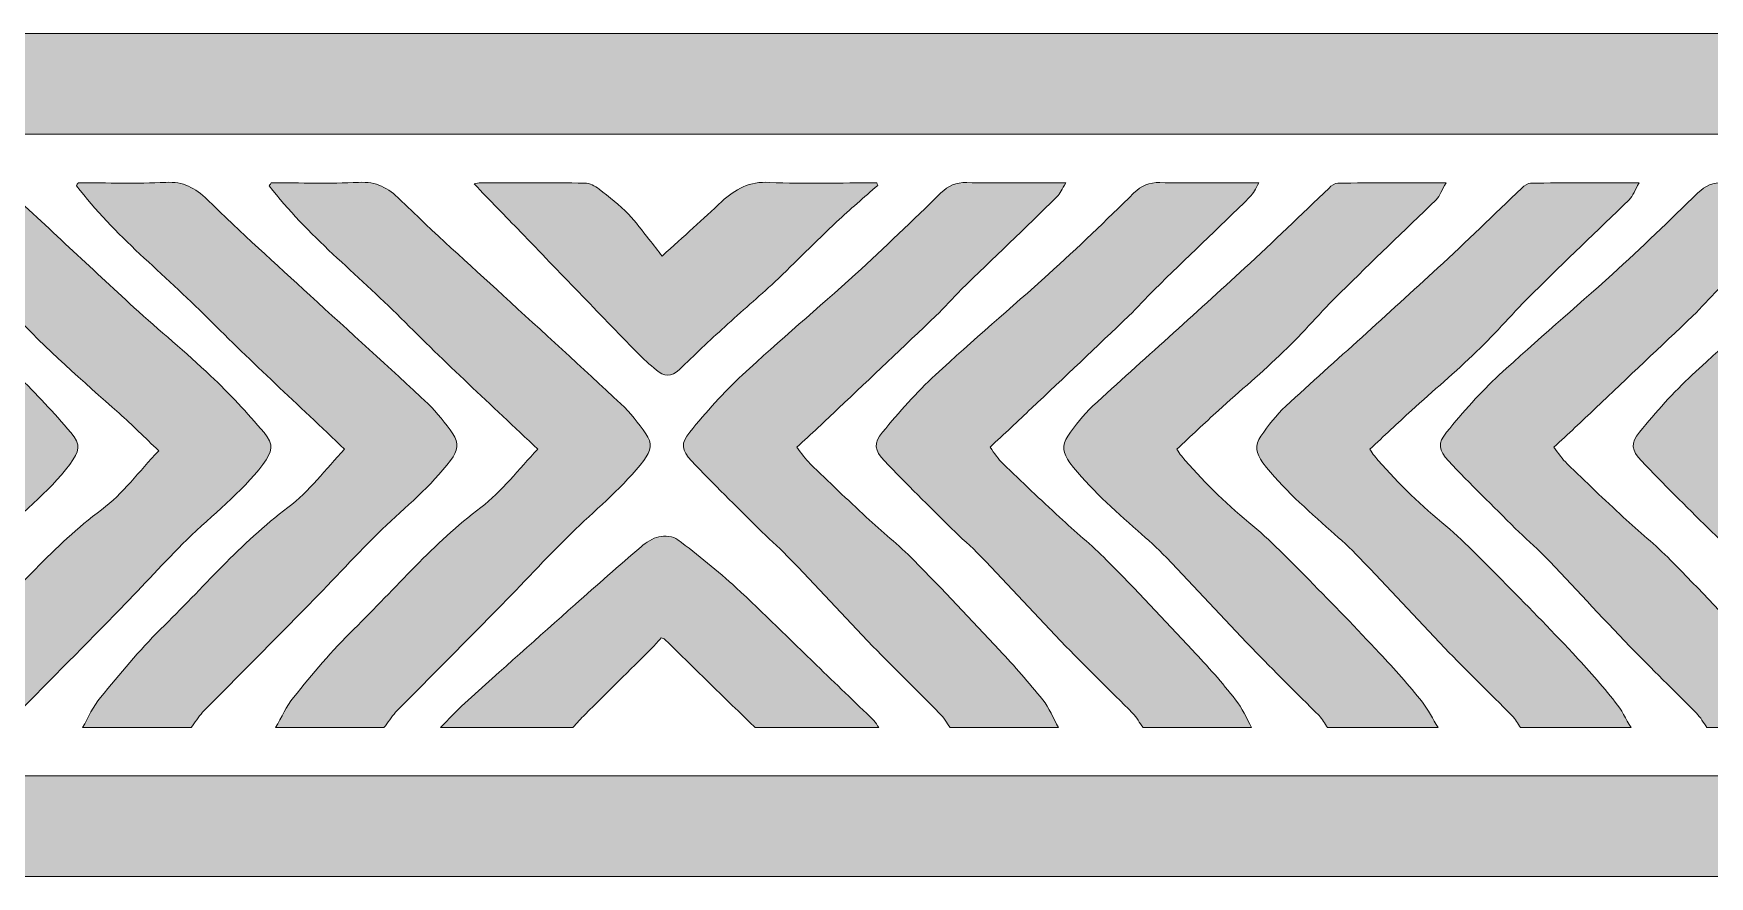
# Model space of a CAD drawing. Header units: millimetres. Extents: x 81 to 254, y 76 to 204.
# Drawn here: x 139.89 to 145.78, y 193.41 to 196.37 of the extents above; entities that cross this region are included whole.
import ezdxf

# ---------------------------------------------------------------- set-up
doc = ezdxf.new("R2010")
doc.units = ezdxf.units.MM
doc.header["$MEASUREMENT"] = 0
doc.layers.get('0').update_dxf_attribs({"lineweight": 0})

# ---------------------------------------------------------------- blocks, each defined once
blk = doc.blocks.new('Block_9')
at = {"true_color": 0xbbbdbf, "transparency": 33554687}
h = blk.add_hatch(color=9, dxfattribs=at)
edge = h.paths.add_edge_path()
edge.add_spline(control_points=[(138.7289, 193.9356), (138.7651, 194.0017), (138.8126, 194.0575), (138.8656, 194.1106), (138.9163, 194.1581), (138.9501, 194.2215), (139.0007, 194.2697), (139.1499, 194.4144), (139.2825, 194.5743), (139.4496, 194.7004), (139.5247, 194.7562), (139.5829, 194.8347), (139.6508, 194.9071), (139.6029, 194.954), (139.5588, 194.9973), (139.512, 195.0387), (139.3841, 195.1524), (139.2546, 195.2633), (139.1382, 195.3908), (139.0538, 195.4852), (138.9549, 195.5672), (138.8632, 195.6568), (138.8167, 195.7015), (138.7723, 195.7484), (138.7289, 195.7966), (138.7179, 195.8083), (138.7137, 195.8262), (138.7041, 195.8476), (138.8353, 195.8476), (138.9583, 195.8476), (139.081, 195.8469), (139.0906, 195.8462), (139.1016, 195.8386), (139.1099, 195.8318), (139.2608, 195.6912), (139.4121, 195.5499), (139.564, 195.4101), (139.6529, 195.3288), (139.7466, 195.253), (139.8334, 195.1703), (139.8995, 195.1076), (139.9615, 195.0401), (140.0201, 194.9712), (140.0583, 194.9271), (140.0497, 194.905), (140.0166, 194.8595), (139.9405, 194.7583), (139.8396, 194.6825), (139.7497, 194.595), (139.6711, 194.5164), (139.5963, 194.4337), (139.5182, 194.3538), (139.3948, 194.2291), (139.2725, 194.1051), (139.1499, 193.9804), (139.1368, 193.9673), (139.1285, 193.9507), (139.1178, 193.9356), (138.9879, 193.9356), (138.8584, 193.9356), (138.7289, 193.9356)], knot_values=[0, 0, 0, 0, 1, 1, 1, 2, 2, 2, 3, 3, 3, 4, 4, 4, 5, 5, 5, 6, 6, 6, 7, 7, 7, 8, 8, 8, 9, 9, 9, 10, 10, 10, 11, 11, 11, 12, 12, 12, 13, 13, 13, 14, 14, 14, 15, 15, 15, 16, 16, 16, 17, 17, 17, 18, 18, 18, 19, 19, 19, 20, 20, 20, 20], degree=3, periodic=0)
h = blk.add_hatch(color=9, dxfattribs=at)
edge = h.paths.add_edge_path()
edge.add_spline(control_points=[(139.4066, 193.9356), (139.4427, 194.0017), (139.4903, 194.0575), (139.5443, 194.1106), (139.5939, 194.1581), (139.6284, 194.2215), (139.6777, 194.2697), (139.8272, 194.4144), (139.9602, 194.5743), (140.1279, 194.7004), (140.2034, 194.7562), (140.2599, 194.8347), (140.3288, 194.9071), (140.2799, 194.954), (140.2365, 194.9973), (140.1896, 195.0387), (140.0628, 195.1524), (139.9319, 195.2633), (139.8168, 195.3908), (139.7307, 195.4852), (139.6325, 195.5672), (139.5409, 195.6568), (139.4947, 195.7015), (139.4496, 195.7484), (139.4066, 195.7966), (139.3948, 195.8083), (139.391, 195.8262), (139.3824, 195.8476), (139.5137, 195.8476), (139.6363, 195.8476), (139.7593, 195.8469), (139.769, 195.8462), (139.7803, 195.8386), (139.7883, 195.8318), (139.9395, 195.6912), (140.0897, 195.5499), (140.242, 195.4101), (140.3309, 195.3288), (140.4246, 195.253), (140.5114, 195.1703), (140.5775, 195.1076), (140.6395, 195.0401), (140.6988, 194.9712), (140.735, 194.9271), (140.7288, 194.905), (140.6946, 194.8595), (140.6182, 194.7583), (140.5172, 194.6825), (140.4277, 194.595), (140.3488, 194.5164), (140.2743, 194.4337), (140.1958, 194.3538), (140.0735, 194.2291), (139.9505, 194.1051), (139.8279, 193.9804), (139.8141, 193.9673), (139.8058, 193.9507), (139.7945, 193.9356), (139.6659, 193.9356), (139.5364, 193.9356), (139.4066, 193.9356)], knot_values=[0, 0, 0, 0, 1, 1, 1, 2, 2, 2, 3, 3, 3, 4, 4, 4, 5, 5, 5, 6, 6, 6, 7, 7, 7, 8, 8, 8, 9, 9, 9, 10, 10, 10, 11, 11, 11, 12, 12, 12, 13, 13, 13, 14, 14, 14, 15, 15, 15, 16, 16, 16, 17, 17, 17, 18, 18, 18, 19, 19, 19, 20, 20, 20, 20], degree=3, periodic=0)
h = blk.add_hatch(color=9, dxfattribs=at)
edge = h.paths.add_edge_path()
edge.add_spline(control_points=[(140.0614, 193.9356), (140.0825, 193.9714), (140.0983, 194.0107), (140.1248, 194.0417), (140.193, 194.1237), (140.2599, 194.2063), (140.3353, 194.2808), (140.4831, 194.4241), (140.6161, 194.5833), (140.7828, 194.708), (140.8579, 194.7638), (140.9151, 194.843), (140.9816, 194.9126), (140.8187, 195.0683), (140.6561, 195.2172), (140.501, 195.3729), (140.3481, 195.5279), (140.1724, 195.6623), (140.0401, 195.8373), (140.0422, 195.8407), (140.0439, 195.8442), (140.0466, 195.8476), (140.1489, 195.8476), (140.2513, 195.8435), (140.3536, 195.849), (140.4156, 195.8524), (140.4562, 195.8304), (140.5, 195.7883), (140.6171, 195.6733), (140.7395, 195.563), (140.8607, 195.4521), (140.9988, 195.3253), (141.1384, 195.1999), (141.2748, 195.0718), (141.3075, 195.0408), (141.3351, 195.0036), (141.3623, 194.967), (141.3844, 194.9353), (141.3795, 194.9057), (141.3541, 194.8733), (141.2845, 194.7824), (141.1963, 194.71), (141.1136, 194.6315), (141.0254, 194.546), (140.9434, 194.4551), (140.8569, 194.3676), (140.7332, 194.2415), (140.6065, 194.1154), (140.4831, 193.9893), (140.468, 193.9735), (140.4562, 193.9535), (140.4425, 193.9356), (140.3157, 193.9356), (140.1886, 193.9356), (140.0614, 193.9356)], knot_values=[0, 0, 0, 0, 1, 1, 1, 2, 2, 2, 3, 3, 3, 4, 4, 4, 5, 5, 5, 6, 6, 6, 7, 7, 7, 8, 8, 8, 9, 9, 9, 10, 10, 10, 11, 11, 11, 12, 12, 12, 13, 13, 13, 14, 14, 14, 15, 15, 15, 16, 16, 16, 17, 17, 17, 18, 18, 18, 18], degree=3, periodic=0)
h = blk.add_hatch(color=9, dxfattribs=at)
edge = h.paths.add_edge_path()
edge.add_spline(control_points=[(140.7395, 193.9356), (140.7608, 193.9714), (140.7773, 194.0107), (140.8021, 194.0417), (140.87, 194.1237), (140.9372, 194.2063), (141.014, 194.2808), (141.1608, 194.4241), (141.2938, 194.5833), (141.4601, 194.708), (141.5349, 194.7638), (141.5931, 194.843), (141.6603, 194.9126), (141.496, 195.0683), (141.3341, 195.2172), (141.1797, 195.3729), (141.0254, 195.5279), (140.8504, 195.6623), (140.717, 195.8373), (140.7202, 195.8407), (140.7222, 195.8442), (140.7243, 195.8476), (140.8269, 195.8476), (140.9293, 195.8435), (141.0309, 195.849), (141.0936, 195.8524), (141.1342, 195.8304), (141.177, 195.7883), (141.2948, 195.6733), (141.4171, 195.563), (141.5387, 195.4521), (141.6765, 195.3253), (141.8154, 195.1999), (141.9524, 195.0718), (141.9859, 195.0408), (142.0131, 195.0036), (142.04, 194.967), (142.063, 194.9353), (142.0579, 194.9057), (142.0327, 194.8733), (141.9621, 194.7824), (141.8743, 194.71), (141.7926, 194.6315), (141.7034, 194.546), (141.6207, 194.4551), (141.5349, 194.3676), (141.4109, 194.2415), (141.2845, 194.1154), (141.1608, 193.9893), (141.1463, 193.9735), (141.1342, 193.9535), (141.1198, 193.9356), (140.9941, 193.9356), (140.8673, 193.9356), (140.7395, 193.9356)], knot_values=[0, 0, 0, 0, 1, 1, 1, 2, 2, 2, 3, 3, 3, 4, 4, 4, 5, 5, 5, 6, 6, 6, 7, 7, 7, 8, 8, 8, 9, 9, 9, 10, 10, 10, 11, 11, 11, 12, 12, 12, 13, 13, 13, 14, 14, 14, 15, 15, 15, 16, 16, 16, 17, 17, 17, 18, 18, 18, 18], degree=3, periodic=0)
h = blk.add_hatch(color=9, dxfattribs=at)
edge = h.paths.add_edge_path()
edge.add_spline(control_points=[(142.854, 195.8386), (142.8058, 195.7959), (142.7576, 195.7546), (142.7097, 195.7105), (142.6363, 195.6409), (142.5654, 195.5692), (142.4927, 195.4996), (142.4351, 195.4466), (142.3752, 195.3956), (142.317, 195.3425), (142.2632, 195.2929), (142.2098, 195.2433), (142.1571, 195.1917), (142.1288, 195.1641), (142.103, 195.1682), (142.0768, 195.1903), (142.0534, 195.2096), (142.03, 195.2302), (142.0093, 195.2516), (141.8722, 195.3928), (141.7358, 195.5341), (141.5997, 195.6753), (141.5463, 195.7304), (141.4922, 195.7863), (141.4367, 195.8435), (141.4443, 195.8449), (141.4515, 195.8476), (141.4601, 195.8476), (141.5818, 195.8476), (141.7034, 195.8483), (141.8253, 195.8462), (141.8426, 195.8462), (141.8605, 195.8366), (141.8756, 195.8256), (141.9111, 195.798), (141.9463, 195.7697), (141.979, 195.7374), (142.0048, 195.7112), (142.0272, 195.6788), (142.0507, 195.6492), (142.0672, 195.6292), (142.083, 195.6078), (142.0968, 195.5906), (142.174, 195.6602), (142.2405, 195.7201), (142.3063, 195.7815), (142.3531, 195.8256), (142.4048, 195.8531), (142.4741, 195.849), (142.5998, 195.8428), (142.7245, 195.8476), (142.8509, 195.8476), (142.8516, 195.8449), (142.8527, 195.8414), (142.854, 195.8386)], knot_values=[0, 0, 0, 0, 1, 1, 1, 2, 2, 2, 3, 3, 3, 4, 4, 4, 5, 5, 5, 6, 6, 6, 7, 7, 7, 8, 8, 8, 9, 9, 9, 10, 10, 10, 11, 11, 11, 12, 12, 12, 13, 13, 13, 14, 14, 14, 15, 15, 15, 16, 16, 16, 17, 17, 17, 18, 18, 18, 18], degree=3, periodic=0)
h = blk.add_hatch(color=9, dxfattribs=at)
edge = h.paths.add_edge_path()
edge.add_spline(control_points=[(143.1083, 193.9356), (143.0966, 193.9528), (143.0856, 193.9714), (143.0704, 193.9866), (142.9929, 194.0651), (142.914, 194.1416), (142.8375, 194.2208), (142.7355, 194.3255), (142.6377, 194.433), (142.5364, 194.5378), (142.5047, 194.5715), (142.4682, 194.6018), (142.4351, 194.6349), (142.3566, 194.7128), (142.2766, 194.7913), (142.2002, 194.8713), (142.165, 194.9078), (142.1616, 194.9347), (142.194, 194.9725), (142.2518, 195.0428), (142.3125, 195.1117), (142.3793, 195.1737), (142.5088, 195.2943), (142.6456, 195.408), (142.7762, 195.5272), (142.8788, 195.6195), (142.9774, 195.716), (143.0759, 195.8118), (143.1028, 195.8379), (143.129, 195.849), (143.1668, 195.8483), (143.2668, 195.8455), (143.3674, 195.8476), (143.4673, 195.8476), (143.4793, 195.8476), (143.4934, 195.8476), (143.5148, 195.8476), (143.501, 195.8262), (143.4948, 195.809), (143.4835, 195.798), (143.3715, 195.6891), (143.2599, 195.5816), (143.1475, 195.4728), (143.1172, 195.4431), (143.0883, 195.4101), (143.0587, 195.3805), (142.945, 195.2723), (142.8306, 195.1641), (142.7166, 195.0566), (142.6697, 195.0111), (142.6208, 194.9663), (142.5698, 194.9195), (142.5871, 194.8981), (142.5998, 194.8775), (142.6167, 194.8616), (142.6815, 194.7982), (142.7483, 194.7355), (142.8141, 194.6742), (142.8689, 194.6232), (142.9278, 194.577), (142.9808, 194.5233), (143.0821, 194.42), (143.1827, 194.3138), (143.2819, 194.2077), (143.334, 194.1512), (143.3856, 194.0933), (143.4335, 194.0334), (143.4569, 194.0045), (143.4707, 193.9686), (143.4893, 193.9356), (143.3622, 193.9356), (143.2351, 193.9356), (143.1083, 193.9356)], knot_values=[0, 0, 0, 0, 1, 1, 1, 2, 2, 2, 3, 3, 3, 4, 4, 4, 5, 5, 5, 6, 6, 6, 7, 7, 7, 8, 8, 8, 9, 9, 9, 10, 10, 10, 11, 11, 11, 12, 12, 12, 13, 13, 13, 14, 14, 14, 15, 15, 15, 16, 16, 16, 17, 17, 17, 18, 18, 18, 19, 19, 19, 20, 20, 20, 21, 21, 21, 22, 22, 22, 23, 23, 23, 24, 24, 24, 24], degree=3, periodic=0)
h = blk.add_hatch(color=9, dxfattribs=at)
edge = h.paths.add_edge_path()
edge.add_spline(control_points=[(143.7866, 193.9356), (143.7739, 193.9528), (143.7632, 193.9714), (143.7491, 193.9866), (143.6712, 194.0651), (143.5916, 194.1416), (143.5151, 194.2208), (143.4142, 194.3255), (143.316, 194.433), (143.2151, 194.5378), (143.1827, 194.5715), (143.1459, 194.6018), (143.1131, 194.6349), (143.0339, 194.7128), (142.9553, 194.7913), (142.8775, 194.8713), (142.8423, 194.9078), (142.8392, 194.9347), (142.8713, 194.9725), (142.9291, 195.0428), (142.9905, 195.1117), (143.057, 195.1737), (143.1865, 195.2943), (143.3233, 195.408), (143.4538, 195.5272), (143.5572, 195.6195), (143.6557, 195.716), (143.7539, 195.8118), (143.7804, 195.8379), (143.8076, 195.849), (143.8452, 195.8483), (143.9444, 195.8455), (144.045, 195.8476), (144.1449, 195.8476), (144.1573, 195.8476), (144.1701, 195.8476), (144.1925, 195.8476), (144.1797, 195.8262), (144.1738, 195.809), (144.1615, 195.798), (144.0502, 195.6891), (143.9372, 195.5816), (143.8259, 195.4728), (143.7952, 195.4431), (143.767, 195.4101), (143.736, 195.3805), (143.623, 195.2723), (143.509, 195.1641), (143.3942, 195.0566), (143.3474, 195.0111), (143.2981, 194.9663), (143.2485, 194.9195), (143.2647, 194.8981), (143.2774, 194.8775), (143.2943, 194.8616), (143.3598, 194.7982), (143.4259, 194.7355), (143.4924, 194.6742), (143.5472, 194.6232), (143.6051, 194.577), (143.6581, 194.5233), (143.7608, 194.42), (143.8607, 194.3138), (143.9592, 194.2077), (144.0126, 194.1512), (144.064, 194.0933), (144.1108, 194.0334), (144.1342, 194.0045), (144.1494, 193.9686), (144.1673, 193.9356), (144.0405, 193.9356), (143.9137, 193.9356), (143.7866, 193.9356)], knot_values=[0, 0, 0, 0, 1, 1, 1, 2, 2, 2, 3, 3, 3, 4, 4, 4, 5, 5, 5, 6, 6, 6, 7, 7, 7, 8, 8, 8, 9, 9, 9, 10, 10, 10, 11, 11, 11, 12, 12, 12, 13, 13, 13, 14, 14, 14, 15, 15, 15, 16, 16, 16, 17, 17, 17, 18, 18, 18, 19, 19, 19, 20, 20, 20, 21, 21, 21, 22, 22, 22, 23, 23, 23, 24, 24, 24, 24], degree=3, periodic=0)
h = blk.add_hatch(color=9, dxfattribs=at)
edge = h.paths.add_edge_path()
edge.add_spline(control_points=[(144.4336, 193.9356), (144.4243, 193.9501), (144.4157, 193.9659), (144.404, 193.9776), (144.3258, 194.0568), (144.2448, 194.1347), (144.1687, 194.2146), (144.0667, 194.32), (143.9685, 194.4268), (143.8679, 194.5323), (143.8362, 194.5653), (143.8021, 194.5956), (143.7677, 194.626), (143.6829, 194.7011), (143.5985, 194.7755), (143.5286, 194.8651), (143.5052, 194.8974), (143.4986, 194.9271), (143.5214, 194.9587), (143.5479, 194.9953), (143.5761, 195.0332), (143.6089, 195.0635), (143.7866, 195.2261), (143.9668, 195.386), (144.1439, 195.5486), (144.2438, 195.6402), (144.3403, 195.736), (144.4391, 195.829), (144.447, 195.8373), (144.4588, 195.8462), (144.4698, 195.8462), (144.5931, 195.8476), (144.7154, 195.8476), (144.8505, 195.8476), (144.8353, 195.8228), (144.8288, 195.8021), (144.8153, 195.7883), (144.7037, 195.6788), (144.5904, 195.572), (144.4794, 195.4624), (144.4105, 195.3949), (144.3485, 195.3212), (144.2796, 195.255), (144.2052, 195.1834), (144.1266, 195.1173), (144.0505, 195.0484), (144.0019, 195.0043), (143.9541, 194.9587), (143.9045, 194.9126), (143.911, 194.9029), (143.9148, 194.8954), (143.9207, 194.8892), (143.9927, 194.8044), (144.0715, 194.7266), (144.1573, 194.6556), (144.2331, 194.5936), (144.3003, 194.5226), (144.3689, 194.4537), (144.4526, 194.369), (144.5366, 194.2835), (144.6165, 194.1967), (144.6696, 194.1416), (144.7192, 194.0844), (144.7668, 194.0252), (144.7881, 193.9983), (144.8036, 193.9659), (144.8226, 193.9356), (144.693, 193.9356), (144.5635, 193.9356), (144.4336, 193.9356)], knot_values=[0, 0, 0, 0, 1, 1, 1, 2, 2, 2, 3, 3, 3, 4, 4, 4, 5, 5, 5, 6, 6, 6, 7, 7, 7, 8, 8, 8, 9, 9, 9, 10, 10, 10, 11, 11, 11, 12, 12, 12, 13, 13, 13, 14, 14, 14, 15, 15, 15, 16, 16, 16, 17, 17, 17, 18, 18, 18, 19, 19, 19, 20, 20, 20, 21, 21, 21, 22, 22, 22, 23, 23, 23, 23], degree=3, periodic=0)
h = blk.add_hatch(color=9, dxfattribs=at)
edge = h.paths.add_edge_path()
edge.add_spline(control_points=[(145.1113, 193.9356), (145.1023, 193.9501), (145.094, 193.9659), (145.0817, 193.9776), (145.0034, 194.0568), (144.9225, 194.1347), (144.846, 194.2146), (144.7447, 194.32), (144.6462, 194.4268), (144.5453, 194.5323), (144.5142, 194.5653), (144.4798, 194.5956), (144.4453, 194.626), (144.3613, 194.7011), (144.2762, 194.7755), (144.2066, 194.8651), (144.1825, 194.8974), (144.1763, 194.9271), (144.1997, 194.9587), (144.2269, 194.9953), (144.2534, 195.0332), (144.2872, 195.0635), (144.465, 195.2261), (144.6452, 195.386), (144.8215, 195.5486), (144.9215, 195.6402), (145.0176, 195.736), (145.1161, 195.829), (145.125, 195.8373), (145.1371, 195.8462), (145.1471, 195.8462), (145.2704, 195.8476), (145.3941, 195.8476), (145.5281, 195.8476), (145.5137, 195.8228), (145.5067, 195.8021), (145.493, 195.7883), (145.3814, 195.6788), (145.2677, 195.572), (145.1574, 195.4624), (145.0878, 195.3949), (145.0269, 195.3212), (144.9566, 195.255), (144.8825, 195.1834), (144.8047, 195.1173), (144.7289, 195.0484), (144.6796, 195.0043), (144.6324, 194.9587), (144.5821, 194.9126), (144.5883, 194.9029), (144.5931, 194.8954), (144.5983, 194.8892), (144.6696, 194.8044), (144.7495, 194.7266), (144.8353, 194.6556), (144.9097, 194.5936), (144.9776, 194.5226), (145.0458, 194.4537), (145.1305, 194.369), (145.2136, 194.2835), (145.2952, 194.1967), (145.3469, 194.1416), (145.3972, 194.0844), (145.4444, 194.0252), (145.4668, 193.9983), (145.4813, 193.9659), (145.4999, 193.9356), (145.3703, 193.9356), (145.2422, 193.9356), (145.1113, 193.9356)], knot_values=[0, 0, 0, 0, 1, 1, 1, 2, 2, 2, 3, 3, 3, 4, 4, 4, 5, 5, 5, 6, 6, 6, 7, 7, 7, 8, 8, 8, 9, 9, 9, 10, 10, 10, 11, 11, 11, 12, 12, 12, 13, 13, 13, 14, 14, 14, 15, 15, 15, 16, 16, 16, 17, 17, 17, 18, 18, 18, 19, 19, 19, 20, 20, 20, 21, 21, 21, 22, 22, 22, 23, 23, 23, 23], degree=3, periodic=0)
h = blk.add_hatch(color=9, dxfattribs=at)
edge = h.paths.add_edge_path()
edge.add_spline(control_points=[(145.7662, 193.9356), (145.7548, 193.9528), (145.7438, 193.9714), (145.7293, 193.9866), (145.6515, 194.0651), (145.5722, 194.1416), (145.4957, 194.2208), (145.3941, 194.3255), (145.2959, 194.433), (145.1953, 194.5378), (145.1626, 194.5715), (145.1261, 194.6018), (145.0934, 194.6349), (145.0148, 194.7128), (144.9349, 194.7913), (144.8584, 194.8713), (144.8239, 194.9078), (144.8198, 194.9347), (144.8522, 194.9725), (144.9097, 195.0428), (144.9707, 195.1117), (145.0372, 195.1737), (145.1681, 195.2943), (145.3032, 195.408), (145.4344, 195.5272), (145.5371, 195.6195), (145.6349, 195.716), (145.7341, 195.8118), (145.7621, 195.8379), (145.7872, 195.849), (145.8251, 195.8483), (145.9254, 195.8455), (146.0259, 195.8476), (146.1252, 195.8476), (146.1383, 195.8476), (146.151, 195.8476), (146.1734, 195.8476), (146.16, 195.8262), (146.1537, 195.809), (146.142, 195.798), (146.0304, 195.6891), (145.9174, 195.5816), (145.8062, 195.4728), (145.7748, 195.4431), (145.7469, 195.4101), (145.7173, 195.3805), (145.6032, 195.2723), (145.4882, 195.1641), (145.3752, 195.0566), (145.3273, 195.0111), (145.279, 194.9663), (145.2284, 194.9195), (145.2456, 194.8981), (145.258, 194.8775), (145.2753, 194.8616), (145.34, 194.7982), (145.4062, 194.7355), (145.4727, 194.6742), (145.5271, 194.6232), (145.5857, 194.577), (145.6387, 194.5233), (145.741, 194.42), (145.8403, 194.3138), (145.9402, 194.2077), (145.9932, 194.1512), (146.0439, 194.0933), (146.0914, 194.0334), (146.1148, 194.0045), (146.1293, 193.9686), (146.1469, 193.9356), (146.0211, 193.9356), (145.8936, 193.9356), (145.7662, 193.9356)], knot_values=[0, 0, 0, 0, 1, 1, 1, 2, 2, 2, 3, 3, 3, 4, 4, 4, 5, 5, 5, 6, 6, 6, 7, 7, 7, 8, 8, 8, 9, 9, 9, 10, 10, 10, 11, 11, 11, 12, 12, 12, 13, 13, 13, 14, 14, 14, 15, 15, 15, 16, 16, 16, 17, 17, 17, 18, 18, 18, 19, 19, 19, 20, 20, 20, 21, 21, 21, 22, 22, 22, 23, 23, 23, 24, 24, 24, 24], degree=3, periodic=0)
h = blk.add_hatch(color=9, dxfattribs=at)
edge = h.paths.add_edge_path()
edge.add_spline(control_points=[(146.4452, 193.9356), (146.4325, 193.9528), (146.4218, 193.9714), (146.4073, 193.9866), (146.3301, 194.0651), (146.2499, 194.1416), (146.1734, 194.2208), (146.0721, 194.3255), (145.9736, 194.433), (145.8737, 194.5378), (145.8403, 194.5715), (145.8044, 194.6018), (145.7713, 194.6349), (145.6918, 194.7128), (145.6136, 194.7913), (145.5364, 194.8713), (145.5012, 194.9078), (145.4975, 194.9347), (145.5295, 194.9725), (145.5874, 195.0428), (145.6487, 195.1117), (145.7145, 195.1737), (145.8447, 195.2943), (145.9808, 195.408), (146.1124, 195.5272), (146.2147, 195.6195), (146.3146, 195.716), (146.4128, 195.8118), (146.439, 195.8379), (146.4659, 195.849), (146.5027, 195.8483), (146.6027, 195.8455), (146.7036, 195.8476), (146.8031, 195.8476), (146.8159, 195.8476), (146.8283, 195.8476), (146.851, 195.8476), (146.838, 195.8262), (146.8317, 195.809), (146.8204, 195.798), (146.7084, 195.6891), (146.5961, 195.5816), (146.4842, 195.4728), (146.4535, 195.4431), (146.4249, 195.4101), (146.3939, 195.3805), (146.2805, 195.2723), (146.1672, 195.1641), (146.0525, 195.0566), (146.0056, 195.0111), (145.9574, 194.9663), (145.9071, 194.9195), (145.9233, 194.8981), (145.936, 194.8775), (145.9529, 194.8616), (146.0173, 194.7982), (146.0842, 194.7355), (146.15, 194.6742), (146.2054, 194.6232), (146.2647, 194.577), (146.3164, 194.5233), (146.419, 194.42), (146.5189, 194.3138), (146.6181, 194.2077), (146.6712, 194.1512), (146.7222, 194.0933), (146.7697, 194.0334), (146.7925, 194.0045), (146.8073, 193.9686), (146.8255, 193.9356), (146.6988, 193.9356), (146.572, 193.9356), (146.4452, 193.9356)], knot_values=[0, 0, 0, 0, 1, 1, 1, 2, 2, 2, 3, 3, 3, 4, 4, 4, 5, 5, 5, 6, 6, 6, 7, 7, 7, 8, 8, 8, 9, 9, 9, 10, 10, 10, 11, 11, 11, 12, 12, 12, 13, 13, 13, 14, 14, 14, 15, 15, 15, 16, 16, 16, 17, 17, 17, 18, 18, 18, 19, 19, 19, 20, 20, 20, 21, 21, 21, 22, 22, 22, 23, 23, 23, 24, 24, 24, 24], degree=3, periodic=0)
h = blk.add_hatch(color=9, dxfattribs=at)
edge = h.paths.add_edge_path()
edge.add_spline(control_points=[(141.3182, 193.9356), (141.3468, 193.9645), (141.374, 193.9941), (141.4037, 194.021), (141.5325, 194.1374), (141.662, 194.2525), (141.7916, 194.3676), (141.8681, 194.4358), (141.9449, 194.5033), (142.0228, 194.5702), (142.0406, 194.5853), (142.063, 194.6005), (142.0851, 194.6053), (142.1065, 194.6094), (142.1361, 194.6074), (142.1519, 194.595), (142.2226, 194.5419), (142.2928, 194.4861), (142.3569, 194.4262), (142.453, 194.338), (142.5443, 194.2456), (142.6391, 194.1547), (142.7059, 194.0899), (142.7738, 194.0252), (142.8409, 193.9604), (142.8478, 193.9535), (142.8516, 193.9438), (142.8575, 193.9356), (142.7128, 193.9356), (142.5678, 193.9356), (142.4234, 193.9356), (142.317, 194.0396), (142.2098, 194.1437), (142.1037, 194.2477), (142.103, 194.2484), (142.1003, 194.2484), (142.094, 194.2504), (142.0837, 194.2401), (142.0734, 194.2263), (142.0603, 194.2139), (141.9831, 194.1368), (141.9039, 194.0596), (141.8267, 193.9817), (141.8112, 193.9673), (141.7978, 193.9507), (141.7833, 193.9356), (141.6279, 193.9356), (141.4726, 193.9356), (141.3182, 193.9356)], knot_values=[0, 0, 0, 0, 1, 1, 1, 2, 2, 2, 3, 3, 3, 4, 4, 4, 5, 5, 5, 6, 6, 6, 7, 7, 7, 8, 8, 8, 9, 9, 9, 10, 10, 10, 11, 11, 11, 12, 12, 12, 13, 13, 13, 14, 14, 14, 15, 15, 15, 16, 16, 16, 16], degree=3, periodic=0)
for points, knots in [([(138.7289, 193.9356), (138.7651, 194.0017), (138.8126, 194.0575), (138.8656, 194.1106), (138.9163, 194.1581), (138.9501, 194.2215), (139.0007, 194.2697), (139.1499, 194.4144), (139.2825, 194.5743), (139.4496, 194.7004), (139.5247, 194.7562), (139.5829, 194.8347), (139.6508, 194.9071), (139.6029, 194.954), (139.5588, 194.9973), (139.512, 195.0387), (139.3841, 195.1524), (139.2546, 195.2633), (139.1382, 195.3908), (139.0538, 195.4852), (138.9549, 195.5672), (138.8632, 195.6568), (138.8167, 195.7015), (138.7723, 195.7484), (138.7289, 195.7966), (138.7179, 195.8083), (138.7137, 195.8262), (138.7041, 195.8476), (138.8353, 195.8476), (138.9583, 195.8476), (139.081, 195.8469), (139.0906, 195.8462), (139.1016, 195.8386), (139.1099, 195.8318), (139.2608, 195.6912), (139.4121, 195.5499), (139.564, 195.4101), (139.6529, 195.3288), (139.7466, 195.253), (139.8334, 195.1703), (139.8995, 195.1076), (139.9615, 195.0401), (140.0201, 194.9712), (140.0583, 194.9271), (140.0497, 194.905), (140.0166, 194.8595), (139.9405, 194.7583), (139.8396, 194.6825), (139.7497, 194.595), (139.6711, 194.5164), (139.5963, 194.4337), (139.5182, 194.3538), (139.3948, 194.2291), (139.2725, 194.1051), (139.1499, 193.9804), (139.1368, 193.9673), (139.1285, 193.9507), (139.1178, 193.9356), (138.9879, 193.9356), (138.8584, 193.9356), (138.7289, 193.9356)], [0, 0, 0, 0, 1, 1, 1, 2, 2, 2, 3, 3, 3, 4, 4, 4, 5, 5, 5, 6, 6, 6, 7, 7, 7, 8, 8, 8, 9, 9, 9, 10, 10, 10, 11, 11, 11, 12, 12, 12, 13, 13, 13, 14, 14, 14, 15, 15, 15, 16, 16, 16, 17, 17, 17, 18, 18, 18, 19, 19, 19, 20, 20, 20, 20]), ([(139.4066, 193.9356), (139.4427, 194.0017), (139.4903, 194.0575), (139.5443, 194.1106), (139.5939, 194.1581), (139.6284, 194.2215), (139.6777, 194.2697), (139.8272, 194.4144), (139.9602, 194.5743), (140.1279, 194.7004), (140.2034, 194.7562), (140.2599, 194.8347), (140.3288, 194.9071), (140.2799, 194.954), (140.2365, 194.9973), (140.1896, 195.0387), (140.0628, 195.1524), (139.9319, 195.2633), (139.8168, 195.3908), (139.7307, 195.4852), (139.6325, 195.5672), (139.5409, 195.6568), (139.4947, 195.7015), (139.4496, 195.7484), (139.4066, 195.7966), (139.3948, 195.8083), (139.391, 195.8262), (139.3824, 195.8476), (139.5137, 195.8476), (139.6363, 195.8476), (139.7593, 195.8469), (139.769, 195.8462), (139.7803, 195.8386), (139.7883, 195.8318), (139.9395, 195.6912), (140.0897, 195.5499), (140.242, 195.4101), (140.3309, 195.3288), (140.4246, 195.253), (140.5114, 195.1703), (140.5775, 195.1076), (140.6395, 195.0401), (140.6988, 194.9712), (140.735, 194.9271), (140.7288, 194.905), (140.6946, 194.8595), (140.6182, 194.7583), (140.5172, 194.6825), (140.4277, 194.595), (140.3488, 194.5164), (140.2743, 194.4337), (140.1958, 194.3538), (140.0735, 194.2291), (139.9505, 194.1051), (139.8279, 193.9804), (139.8141, 193.9673), (139.8058, 193.9507), (139.7945, 193.9356), (139.6659, 193.9356), (139.5364, 193.9356), (139.4066, 193.9356)], [0, 0, 0, 0, 1, 1, 1, 2, 2, 2, 3, 3, 3, 4, 4, 4, 5, 5, 5, 6, 6, 6, 7, 7, 7, 8, 8, 8, 9, 9, 9, 10, 10, 10, 11, 11, 11, 12, 12, 12, 13, 13, 13, 14, 14, 14, 15, 15, 15, 16, 16, 16, 17, 17, 17, 18, 18, 18, 19, 19, 19, 20, 20, 20, 20]), ([(140.0614, 193.9356), (140.0825, 193.9714), (140.0983, 194.0107), (140.1248, 194.0417), (140.193, 194.1237), (140.2599, 194.2063), (140.3353, 194.2808), (140.4831, 194.4241), (140.6161, 194.5833), (140.7828, 194.708), (140.8579, 194.7638), (140.9151, 194.843), (140.9816, 194.9126), (140.8187, 195.0683), (140.6561, 195.2172), (140.501, 195.3729), (140.3481, 195.5279), (140.1724, 195.6623), (140.0401, 195.8373), (140.0422, 195.8407), (140.0439, 195.8442), (140.0466, 195.8476), (140.1489, 195.8476), (140.2513, 195.8435), (140.3536, 195.849), (140.4156, 195.8524), (140.4562, 195.8304), (140.5, 195.7883), (140.6171, 195.6733), (140.7395, 195.563), (140.8607, 195.4521), (140.9988, 195.3253), (141.1384, 195.1999), (141.2748, 195.0718), (141.3075, 195.0408), (141.3351, 195.0036), (141.3623, 194.967), (141.3844, 194.9353), (141.3795, 194.9057), (141.3541, 194.8733), (141.2845, 194.7824), (141.1963, 194.71), (141.1136, 194.6315), (141.0254, 194.546), (140.9434, 194.4551), (140.8569, 194.3676), (140.7332, 194.2415), (140.6065, 194.1154), (140.4831, 193.9893), (140.468, 193.9735), (140.4562, 193.9535), (140.4425, 193.9356), (140.3157, 193.9356), (140.1886, 193.9356), (140.0614, 193.9356)], [0, 0, 0, 0, 1, 1, 1, 2, 2, 2, 3, 3, 3, 4, 4, 4, 5, 5, 5, 6, 6, 6, 7, 7, 7, 8, 8, 8, 9, 9, 9, 10, 10, 10, 11, 11, 11, 12, 12, 12, 13, 13, 13, 14, 14, 14, 15, 15, 15, 16, 16, 16, 17, 17, 17, 18, 18, 18, 18]), ([(140.7395, 193.9356), (140.7608, 193.9714), (140.7773, 194.0107), (140.8021, 194.0417), (140.87, 194.1237), (140.9372, 194.2063), (141.014, 194.2808), (141.1608, 194.4241), (141.2938, 194.5833), (141.4601, 194.708), (141.5349, 194.7638), (141.5931, 194.843), (141.6603, 194.9126), (141.496, 195.0683), (141.3341, 195.2172), (141.1797, 195.3729), (141.0254, 195.5279), (140.8504, 195.6623), (140.717, 195.8373), (140.7202, 195.8407), (140.7222, 195.8442), (140.7243, 195.8476), (140.8269, 195.8476), (140.9293, 195.8435), (141.0309, 195.849), (141.0936, 195.8524), (141.1342, 195.8304), (141.177, 195.7883), (141.2948, 195.6733), (141.4171, 195.563), (141.5387, 195.4521), (141.6765, 195.3253), (141.8154, 195.1999), (141.9524, 195.0718), (141.9859, 195.0408), (142.0131, 195.0036), (142.04, 194.967), (142.063, 194.9353), (142.0579, 194.9057), (142.0327, 194.8733), (141.9621, 194.7824), (141.8743, 194.71), (141.7926, 194.6315), (141.7034, 194.546), (141.6207, 194.4551), (141.5349, 194.3676), (141.4109, 194.2415), (141.2845, 194.1154), (141.1608, 193.9893), (141.1463, 193.9735), (141.1342, 193.9535), (141.1198, 193.9356), (140.9941, 193.9356), (140.8673, 193.9356), (140.7395, 193.9356)], [0, 0, 0, 0, 1, 1, 1, 2, 2, 2, 3, 3, 3, 4, 4, 4, 5, 5, 5, 6, 6, 6, 7, 7, 7, 8, 8, 8, 9, 9, 9, 10, 10, 10, 11, 11, 11, 12, 12, 12, 13, 13, 13, 14, 14, 14, 15, 15, 15, 16, 16, 16, 17, 17, 17, 18, 18, 18, 18]), ([(142.854, 195.8386), (142.8058, 195.7959), (142.7576, 195.7546), (142.7097, 195.7105), (142.6363, 195.6409), (142.5654, 195.5692), (142.4927, 195.4996), (142.4351, 195.4466), (142.3752, 195.3956), (142.317, 195.3425), (142.2632, 195.2929), (142.2098, 195.2433), (142.1571, 195.1917), (142.1288, 195.1641), (142.103, 195.1682), (142.0768, 195.1903), (142.0534, 195.2096), (142.03, 195.2302), (142.0093, 195.2516), (141.8722, 195.3928), (141.7358, 195.5341), (141.5997, 195.6753), (141.5463, 195.7304), (141.4922, 195.7863), (141.4367, 195.8435), (141.4443, 195.8449), (141.4515, 195.8476), (141.4601, 195.8476), (141.5818, 195.8476), (141.7034, 195.8483), (141.8253, 195.8462), (141.8426, 195.8462), (141.8605, 195.8366), (141.8756, 195.8256), (141.9111, 195.798), (141.9463, 195.7697), (141.979, 195.7374), (142.0048, 195.7112), (142.0272, 195.6788), (142.0507, 195.6492), (142.0672, 195.6292), (142.083, 195.6078), (142.0968, 195.5906), (142.174, 195.6602), (142.2405, 195.7201), (142.3063, 195.7815), (142.3531, 195.8256), (142.4048, 195.8531), (142.4741, 195.849), (142.5998, 195.8428), (142.7245, 195.8476), (142.8509, 195.8476), (142.8516, 195.8449), (142.8527, 195.8414), (142.854, 195.8386)], [0, 0, 0, 0, 1, 1, 1, 2, 2, 2, 3, 3, 3, 4, 4, 4, 5, 5, 5, 6, 6, 6, 7, 7, 7, 8, 8, 8, 9, 9, 9, 10, 10, 10, 11, 11, 11, 12, 12, 12, 13, 13, 13, 14, 14, 14, 15, 15, 15, 16, 16, 16, 17, 17, 17, 18, 18, 18, 18]), ([(143.1083, 193.9356), (143.0966, 193.9528), (143.0856, 193.9714), (143.0704, 193.9866), (142.9929, 194.0651), (142.914, 194.1416), (142.8375, 194.2208), (142.7355, 194.3255), (142.6377, 194.433), (142.5364, 194.5378), (142.5047, 194.5715), (142.4682, 194.6018), (142.4351, 194.6349), (142.3566, 194.7128), (142.2766, 194.7913), (142.2002, 194.8713), (142.165, 194.9078), (142.1616, 194.9347), (142.194, 194.9725), (142.2518, 195.0428), (142.3125, 195.1117), (142.3793, 195.1737), (142.5088, 195.2943), (142.6456, 195.408), (142.7762, 195.5272), (142.8788, 195.6195), (142.9774, 195.716), (143.0759, 195.8118), (143.1028, 195.8379), (143.129, 195.849), (143.1668, 195.8483), (143.2668, 195.8455), (143.3674, 195.8476), (143.4673, 195.8476), (143.4793, 195.8476), (143.4934, 195.8476), (143.5148, 195.8476), (143.501, 195.8262), (143.4948, 195.809), (143.4835, 195.798), (143.3715, 195.6891), (143.2599, 195.5816), (143.1475, 195.4728), (143.1172, 195.4431), (143.0883, 195.4101), (143.0587, 195.3805), (142.945, 195.2723), (142.8306, 195.1641), (142.7166, 195.0566), (142.6697, 195.0111), (142.6208, 194.9663), (142.5698, 194.9195), (142.5871, 194.8981), (142.5998, 194.8775), (142.6167, 194.8616), (142.6815, 194.7982), (142.7483, 194.7355), (142.8141, 194.6742), (142.8689, 194.6232), (142.9278, 194.577), (142.9808, 194.5233), (143.0821, 194.42), (143.1827, 194.3138), (143.2819, 194.2077), (143.334, 194.1512), (143.3856, 194.0933), (143.4335, 194.0334), (143.4569, 194.0045), (143.4707, 193.9686), (143.4893, 193.9356), (143.3622, 193.9356), (143.2351, 193.9356), (143.1083, 193.9356)], [0, 0, 0, 0, 1, 1, 1, 2, 2, 2, 3, 3, 3, 4, 4, 4, 5, 5, 5, 6, 6, 6, 7, 7, 7, 8, 8, 8, 9, 9, 9, 10, 10, 10, 11, 11, 11, 12, 12, 12, 13, 13, 13, 14, 14, 14, 15, 15, 15, 16, 16, 16, 17, 17, 17, 18, 18, 18, 19, 19, 19, 20, 20, 20, 21, 21, 21, 22, 22, 22, 23, 23, 23, 24, 24, 24, 24]), ([(143.7866, 193.9356), (143.7739, 193.9528), (143.7632, 193.9714), (143.7491, 193.9866), (143.6712, 194.0651), (143.5916, 194.1416), (143.5151, 194.2208), (143.4142, 194.3255), (143.316, 194.433), (143.2151, 194.5378), (143.1827, 194.5715), (143.1459, 194.6018), (143.1131, 194.6349), (143.0339, 194.7128), (142.9553, 194.7913), (142.8775, 194.8713), (142.8423, 194.9078), (142.8392, 194.9347), (142.8713, 194.9725), (142.9291, 195.0428), (142.9905, 195.1117), (143.057, 195.1737), (143.1865, 195.2943), (143.3233, 195.408), (143.4538, 195.5272), (143.5572, 195.6195), (143.6557, 195.716), (143.7539, 195.8118), (143.7804, 195.8379), (143.8076, 195.849), (143.8452, 195.8483), (143.9444, 195.8455), (144.045, 195.8476), (144.1449, 195.8476), (144.1573, 195.8476), (144.1701, 195.8476), (144.1925, 195.8476), (144.1797, 195.8262), (144.1738, 195.809), (144.1615, 195.798), (144.0502, 195.6891), (143.9372, 195.5816), (143.8259, 195.4728), (143.7952, 195.4431), (143.767, 195.4101), (143.736, 195.3805), (143.623, 195.2723), (143.509, 195.1641), (143.3942, 195.0566), (143.3474, 195.0111), (143.2981, 194.9663), (143.2485, 194.9195), (143.2647, 194.8981), (143.2774, 194.8775), (143.2943, 194.8616), (143.3598, 194.7982), (143.4259, 194.7355), (143.4924, 194.6742), (143.5472, 194.6232), (143.6051, 194.577), (143.6581, 194.5233), (143.7608, 194.42), (143.8607, 194.3138), (143.9592, 194.2077), (144.0126, 194.1512), (144.064, 194.0933), (144.1108, 194.0334), (144.1342, 194.0045), (144.1494, 193.9686), (144.1673, 193.9356), (144.0405, 193.9356), (143.9137, 193.9356), (143.7866, 193.9356)], [0, 0, 0, 0, 1, 1, 1, 2, 2, 2, 3, 3, 3, 4, 4, 4, 5, 5, 5, 6, 6, 6, 7, 7, 7, 8, 8, 8, 9, 9, 9, 10, 10, 10, 11, 11, 11, 12, 12, 12, 13, 13, 13, 14, 14, 14, 15, 15, 15, 16, 16, 16, 17, 17, 17, 18, 18, 18, 19, 19, 19, 20, 20, 20, 21, 21, 21, 22, 22, 22, 23, 23, 23, 24, 24, 24, 24]), ([(144.4336, 193.9356), (144.4243, 193.9501), (144.4157, 193.9659), (144.404, 193.9776), (144.3258, 194.0568), (144.2448, 194.1347), (144.1687, 194.2146), (144.0667, 194.32), (143.9685, 194.4268), (143.8679, 194.5323), (143.8362, 194.5653), (143.8021, 194.5956), (143.7677, 194.626), (143.6829, 194.7011), (143.5985, 194.7755), (143.5286, 194.8651), (143.5052, 194.8974), (143.4986, 194.9271), (143.5214, 194.9587), (143.5479, 194.9953), (143.5761, 195.0332), (143.6089, 195.0635), (143.7866, 195.2261), (143.9668, 195.386), (144.1439, 195.5486), (144.2438, 195.6402), (144.3403, 195.736), (144.4391, 195.829), (144.447, 195.8373), (144.4588, 195.8462), (144.4698, 195.8462), (144.5931, 195.8476), (144.7154, 195.8476), (144.8505, 195.8476), (144.8353, 195.8228), (144.8288, 195.8021), (144.8153, 195.7883), (144.7037, 195.6788), (144.5904, 195.572), (144.4794, 195.4624), (144.4105, 195.3949), (144.3485, 195.3212), (144.2796, 195.255), (144.2052, 195.1834), (144.1266, 195.1173), (144.0505, 195.0484), (144.0019, 195.0043), (143.9541, 194.9587), (143.9045, 194.9126), (143.911, 194.9029), (143.9148, 194.8954), (143.9207, 194.8892), (143.9927, 194.8044), (144.0715, 194.7266), (144.1573, 194.6556), (144.2331, 194.5936), (144.3003, 194.5226), (144.3689, 194.4537), (144.4526, 194.369), (144.5366, 194.2835), (144.6165, 194.1967), (144.6696, 194.1416), (144.7192, 194.0844), (144.7668, 194.0252), (144.7881, 193.9983), (144.8036, 193.9659), (144.8226, 193.9356), (144.693, 193.9356), (144.5635, 193.9356), (144.4336, 193.9356)], [0, 0, 0, 0, 1, 1, 1, 2, 2, 2, 3, 3, 3, 4, 4, 4, 5, 5, 5, 6, 6, 6, 7, 7, 7, 8, 8, 8, 9, 9, 9, 10, 10, 10, 11, 11, 11, 12, 12, 12, 13, 13, 13, 14, 14, 14, 15, 15, 15, 16, 16, 16, 17, 17, 17, 18, 18, 18, 19, 19, 19, 20, 20, 20, 21, 21, 21, 22, 22, 22, 23, 23, 23, 23]), ([(145.1113, 193.9356), (145.1023, 193.9501), (145.094, 193.9659), (145.0817, 193.9776), (145.0034, 194.0568), (144.9225, 194.1347), (144.846, 194.2146), (144.7447, 194.32), (144.6462, 194.4268), (144.5453, 194.5323), (144.5142, 194.5653), (144.4798, 194.5956), (144.4453, 194.626), (144.3613, 194.7011), (144.2762, 194.7755), (144.2066, 194.8651), (144.1825, 194.8974), (144.1763, 194.9271), (144.1997, 194.9587), (144.2269, 194.9953), (144.2534, 195.0332), (144.2872, 195.0635), (144.465, 195.2261), (144.6452, 195.386), (144.8215, 195.5486), (144.9215, 195.6402), (145.0176, 195.736), (145.1161, 195.829), (145.125, 195.8373), (145.1371, 195.8462), (145.1471, 195.8462), (145.2704, 195.8476), (145.3941, 195.8476), (145.5281, 195.8476), (145.5137, 195.8228), (145.5067, 195.8021), (145.493, 195.7883), (145.3814, 195.6788), (145.2677, 195.572), (145.1574, 195.4624), (145.0878, 195.3949), (145.0269, 195.3212), (144.9566, 195.255), (144.8825, 195.1834), (144.8047, 195.1173), (144.7289, 195.0484), (144.6796, 195.0043), (144.6324, 194.9587), (144.5821, 194.9126), (144.5883, 194.9029), (144.5931, 194.8954), (144.5983, 194.8892), (144.6696, 194.8044), (144.7495, 194.7266), (144.8353, 194.6556), (144.9097, 194.5936), (144.9776, 194.5226), (145.0458, 194.4537), (145.1305, 194.369), (145.2136, 194.2835), (145.2952, 194.1967), (145.3469, 194.1416), (145.3972, 194.0844), (145.4444, 194.0252), (145.4668, 193.9983), (145.4813, 193.9659), (145.4999, 193.9356), (145.3703, 193.9356), (145.2422, 193.9356), (145.1113, 193.9356)], [0, 0, 0, 0, 1, 1, 1, 2, 2, 2, 3, 3, 3, 4, 4, 4, 5, 5, 5, 6, 6, 6, 7, 7, 7, 8, 8, 8, 9, 9, 9, 10, 10, 10, 11, 11, 11, 12, 12, 12, 13, 13, 13, 14, 14, 14, 15, 15, 15, 16, 16, 16, 17, 17, 17, 18, 18, 18, 19, 19, 19, 20, 20, 20, 21, 21, 21, 22, 22, 22, 23, 23, 23, 23]), ([(145.7662, 193.9356), (145.7548, 193.9528), (145.7438, 193.9714), (145.7293, 193.9866), (145.6515, 194.0651), (145.5722, 194.1416), (145.4957, 194.2208), (145.3941, 194.3255), (145.2959, 194.433), (145.1953, 194.5378), (145.1626, 194.5715), (145.1261, 194.6018), (145.0934, 194.6349), (145.0148, 194.7128), (144.9349, 194.7913), (144.8584, 194.8713), (144.8239, 194.9078), (144.8198, 194.9347), (144.8522, 194.9725), (144.9097, 195.0428), (144.9707, 195.1117), (145.0372, 195.1737), (145.1681, 195.2943), (145.3032, 195.408), (145.4344, 195.5272), (145.5371, 195.6195), (145.6349, 195.716), (145.7341, 195.8118), (145.7621, 195.8379), (145.7872, 195.849), (145.8251, 195.8483), (145.9254, 195.8455), (146.0259, 195.8476), (146.1252, 195.8476), (146.1383, 195.8476), (146.151, 195.8476), (146.1734, 195.8476), (146.16, 195.8262), (146.1537, 195.809), (146.142, 195.798), (146.0304, 195.6891), (145.9174, 195.5816), (145.8062, 195.4728), (145.7748, 195.4431), (145.7469, 195.4101), (145.7173, 195.3805), (145.6032, 195.2723), (145.4882, 195.1641), (145.3752, 195.0566), (145.3273, 195.0111), (145.279, 194.9663), (145.2284, 194.9195), (145.2456, 194.8981), (145.258, 194.8775), (145.2753, 194.8616), (145.34, 194.7982), (145.4062, 194.7355), (145.4727, 194.6742), (145.5271, 194.6232), (145.5857, 194.577), (145.6387, 194.5233), (145.741, 194.42), (145.8403, 194.3138), (145.9402, 194.2077), (145.9932, 194.1512), (146.0439, 194.0933), (146.0914, 194.0334), (146.1148, 194.0045), (146.1293, 193.9686), (146.1469, 193.9356), (146.0211, 193.9356), (145.8936, 193.9356), (145.7662, 193.9356)], [0, 0, 0, 0, 1, 1, 1, 2, 2, 2, 3, 3, 3, 4, 4, 4, 5, 5, 5, 6, 6, 6, 7, 7, 7, 8, 8, 8, 9, 9, 9, 10, 10, 10, 11, 11, 11, 12, 12, 12, 13, 13, 13, 14, 14, 14, 15, 15, 15, 16, 16, 16, 17, 17, 17, 18, 18, 18, 19, 19, 19, 20, 20, 20, 21, 21, 21, 22, 22, 22, 23, 23, 23, 24, 24, 24, 24]), ([(146.4452, 193.9356), (146.4325, 193.9528), (146.4218, 193.9714), (146.4073, 193.9866), (146.3301, 194.0651), (146.2499, 194.1416), (146.1734, 194.2208), (146.0721, 194.3255), (145.9736, 194.433), (145.8737, 194.5378), (145.8403, 194.5715), (145.8044, 194.6018), (145.7713, 194.6349), (145.6918, 194.7128), (145.6136, 194.7913), (145.5364, 194.8713), (145.5012, 194.9078), (145.4975, 194.9347), (145.5295, 194.9725), (145.5874, 195.0428), (145.6487, 195.1117), (145.7145, 195.1737), (145.8447, 195.2943), (145.9808, 195.408), (146.1124, 195.5272), (146.2147, 195.6195), (146.3146, 195.716), (146.4128, 195.8118), (146.439, 195.8379), (146.4659, 195.849), (146.5027, 195.8483), (146.6027, 195.8455), (146.7036, 195.8476), (146.8031, 195.8476), (146.8159, 195.8476), (146.8283, 195.8476), (146.851, 195.8476), (146.838, 195.8262), (146.8317, 195.809), (146.8204, 195.798), (146.7084, 195.6891), (146.5961, 195.5816), (146.4842, 195.4728), (146.4535, 195.4431), (146.4249, 195.4101), (146.3939, 195.3805), (146.2805, 195.2723), (146.1672, 195.1641), (146.0525, 195.0566), (146.0056, 195.0111), (145.9574, 194.9663), (145.9071, 194.9195), (145.9233, 194.8981), (145.936, 194.8775), (145.9529, 194.8616), (146.0173, 194.7982), (146.0842, 194.7355), (146.15, 194.6742), (146.2054, 194.6232), (146.2647, 194.577), (146.3164, 194.5233), (146.419, 194.42), (146.5189, 194.3138), (146.6181, 194.2077), (146.6712, 194.1512), (146.7222, 194.0933), (146.7697, 194.0334), (146.7925, 194.0045), (146.8073, 193.9686), (146.8255, 193.9356), (146.6988, 193.9356), (146.572, 193.9356), (146.4452, 193.9356)], [0, 0, 0, 0, 1, 1, 1, 2, 2, 2, 3, 3, 3, 4, 4, 4, 5, 5, 5, 6, 6, 6, 7, 7, 7, 8, 8, 8, 9, 9, 9, 10, 10, 10, 11, 11, 11, 12, 12, 12, 13, 13, 13, 14, 14, 14, 15, 15, 15, 16, 16, 16, 17, 17, 17, 18, 18, 18, 19, 19, 19, 20, 20, 20, 21, 21, 21, 22, 22, 22, 23, 23, 23, 24, 24, 24, 24]), ([(141.3182, 193.9356), (141.3468, 193.9645), (141.374, 193.9941), (141.4037, 194.021), (141.5325, 194.1374), (141.662, 194.2525), (141.7916, 194.3676), (141.8681, 194.4358), (141.9449, 194.5033), (142.0228, 194.5702), (142.0406, 194.5853), (142.063, 194.6005), (142.0851, 194.6053), (142.1065, 194.6094), (142.1361, 194.6074), (142.1519, 194.595), (142.2226, 194.5419), (142.2928, 194.4861), (142.3569, 194.4262), (142.453, 194.338), (142.5443, 194.2456), (142.6391, 194.1547), (142.7059, 194.0899), (142.7738, 194.0252), (142.8409, 193.9604), (142.8478, 193.9535), (142.8516, 193.9438), (142.8575, 193.9356), (142.7128, 193.9356), (142.5678, 193.9356), (142.4234, 193.9356), (142.317, 194.0396), (142.2098, 194.1437), (142.1037, 194.2477), (142.103, 194.2484), (142.1003, 194.2484), (142.094, 194.2504), (142.0837, 194.2401), (142.0734, 194.2263), (142.0603, 194.2139), (141.9831, 194.1368), (141.9039, 194.0596), (141.8267, 193.9817), (141.8112, 193.9673), (141.7978, 193.9507), (141.7833, 193.9356), (141.6279, 193.9356), (141.4726, 193.9356), (141.3182, 193.9356)], [0, 0, 0, 0, 1, 1, 1, 2, 2, 2, 3, 3, 3, 4, 4, 4, 5, 5, 5, 6, 6, 6, 7, 7, 7, 8, 8, 8, 9, 9, 9, 10, 10, 10, 11, 11, 11, 12, 12, 12, 13, 13, 13, 14, 14, 14, 15, 15, 15, 16, 16, 16, 16])]:
    blk.add_open_spline(points, degree=3, knots=knots)
blk = doc.blocks.new('Block_7')
blk.add_blockref('Block_9', (0, 0))
blk = doc.blocks.new('Block_6')
blk.add_blockref('Block_7', (0, 0))
blk = doc.blocks.new('Block_10')
at = {"true_color": 0xbbbdbf, "transparency": 33554687}
h = blk.add_hatch(color=9, dxfattribs=at)
h.dxf.hatch_style = 2
h.paths.add_polyline_path([(253.1243, 196.0185), (80.8699, 196.0185), (80.8699, 196.3713), (253.1243, 196.3713)])
h = blk.add_hatch(color=9, dxfattribs=at)
h.dxf.hatch_style = 2
h.paths.add_polyline_path([(253.1243, 193.4133), (80.8699, 193.4133), (80.8699, 193.7661), (253.1243, 193.7661)])
for points in [[(253.1243, 196.0185), (80.8699, 196.0185), (80.8699, 196.3713), (253.1243, 196.3713)], [(253.1243, 193.4133), (80.8699, 193.4133), (80.8699, 193.7661), (253.1243, 193.7661)]]:
    blk.add_lwpolyline(points, close=True)
blk = doc.blocks.new('Block_5')
for name in ['Block_10', 'Block_6']:
    blk.add_blockref(name, (0, 0))
blk = doc.blocks.new('Block_4')
blk.add_blockref('Block_5', (0, 0))

msp = doc.modelspace()

# ---------------------------------------------------------------- block references
msp.add_blockref('Block_4', (0, 0))

doc.saveas('drawing.dxf')
